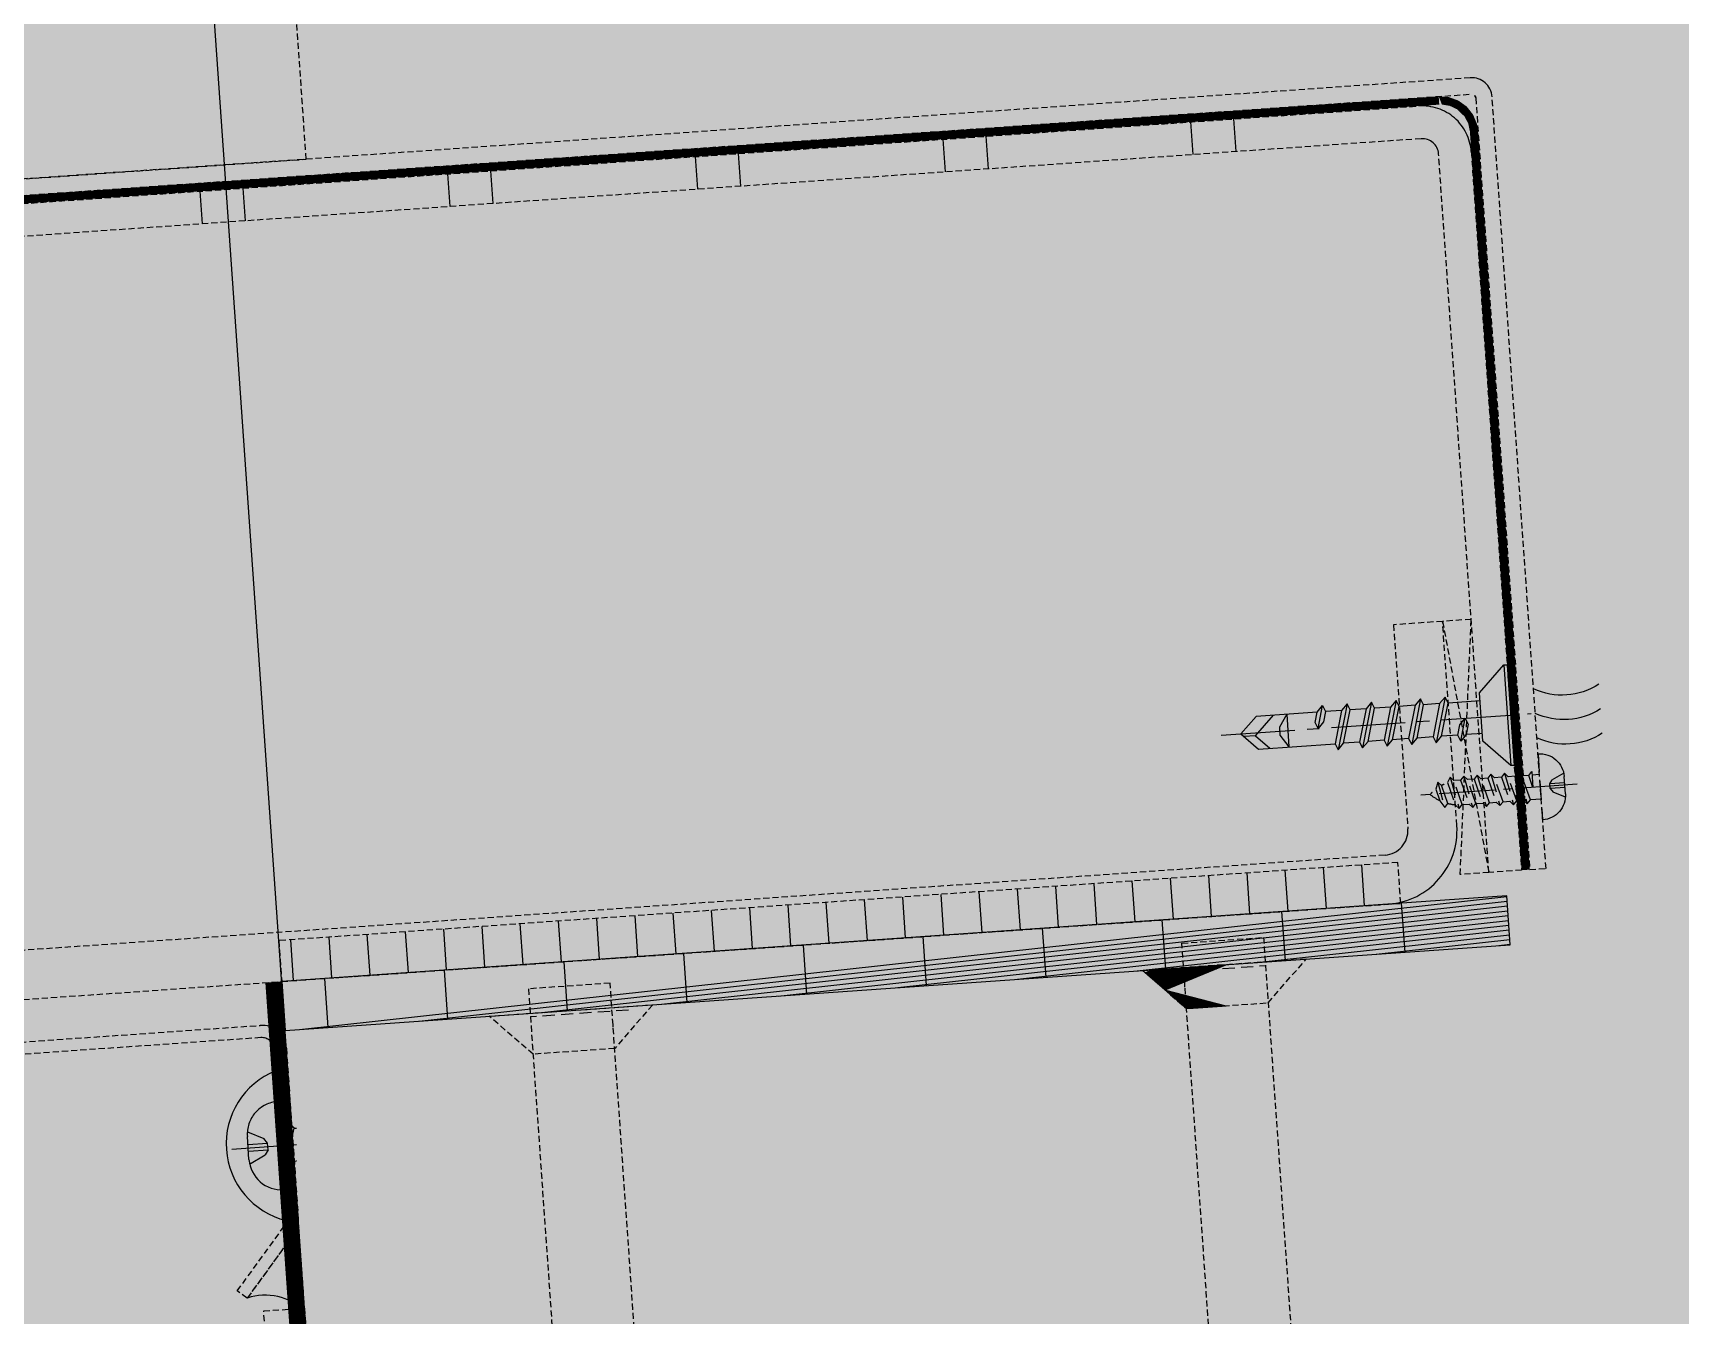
# Model space of a CAD drawing. Header units: millimetres. Extents: x 306 to 836129804, y -168137 to 818603917.
# Drawn here: x 834507962.8 to 834508163.9, y 817984226.5 to 817984383.1 of the extents above; entities that cross this region are included whole.
import ezdxf
from ezdxf.xclip import XClip

# ---------------------------------------------------------------- set-up
doc = ezdxf.new("R2010")
doc.units = ezdxf.units.MM
doc.header["$LTSCALE"] = 3
doc.header["$XCLIPFRAME"] = 0
for name, pattern in [('ACAD_ISO03W100', [30, 12, -18]), ('CENTER2', [1.125, 0.75, -0.125, 0.125, -0.125]), ('DASHED', [0.75, 0.5, -0.25]), ('HIDDEN', [0.375, 0.25, -0.125]), ('HIDDEN2', [4.762499999999999, 3.175, -1.5875])]:
    doc.linetypes.add(name, pattern=pattern)
for name, color, linetype in [('_LTC', 251, 'Continuous'), ('FASTENER', 251, 'Continuous'), ('INSUL', 8, 'HIDDEN'), ('STEEL', 251, 'Continuous'), ('STEEL-V', 251, 'Continuous')]:
    doc.layers.add(name, color=color, linetype=linetype)
doc.layers.add('Eva-New', color=1, linetype='ACAD_ISO03W100', lineweight=18)
doc.layers.add('Hatch (LTC&CB)', color=252, linetype='Continuous', lineweight=35)
pattern_1 = [(134.9999999999999, (-12847.56279321876, 658.7580795530703), (-0.3682847818679936, -0.3682847818679933), [])]
pattern_2 = [(45.00000000000007, (12847.56279321876, 658.7580795530703), (0.3682847818679936, -0.3682847818679933), [])]

# ---------------------------------------------------------------- blocks, each defined once
blk = doc.blocks.new('A$C68B33BB8')
at = {"layer": 'FASTENER', "linetype": 'HIDDEN'}
h = blk.add_hatch(dxfattribs=at)
h.set_pattern_fill('ANSI31', color=256, scale=0.1666666666666667, angle=360, style=0)
h.set_pattern_definition([(134.9999999999999, (-12847.56279321879, 733.2580795530557), (-0.3682847818679936, -0.3682847818679933), [])])
edge = h.paths.add_edge_path()
edge.add_line((-50, 80.50000011920929), (-30, 80.50000011920929))
edge.add_line((-30, 80.50000011920929), (-35, 85.50000011920929))
edge.add_line((-35.00000011920929, 85.50000011920929), (-45.00000011920929, 85.50000011920929))
edge.add_line((-45, 85.5), (-50, 80.5))
h = blk.add_hatch(dxfattribs=at)
h.set_pattern_fill('ANSI31', color=256, scale=0.1666666666666667, angle=360, style=0)
h.set_pattern_definition([(45.00000000000007, (12847.56279321879, 733.2580795530557), (0.3682847818679936, -0.3682847818679933), [])])
edge = h.paths.add_edge_path()
edge.add_line((50, 80.50000011920929), (30, 80.50000011920929))
edge.add_line((30, 80.5), (35, 85.5))
edge.add_line((35, 85.50000011920929), (45, 85.50000011920929))
edge.add_line((45.00000011920929, 85.50000011920929), (50.00000011920929, 80.50000011920929))
h = blk.add_hatch(dxfattribs=at)
h.set_pattern_fill('ANSI31', color=256, scale=0.1666666666666667, angle=360, style=0)
h.set_pattern_definition([(225, (-12847.56279321879, -578.258079553194), (-0.3682847818679936, 0.3682847818679933), [])])
edge = h.paths.add_edge_path()
edge.add_line((-50, 74.50000011920929), (-30, 74.50000011920929))
edge.add_line((-30, 74.50000011920929), (-35, 69.5000001192093))
edge.add_line((-35, 69.5), (-45, 69.5))
edge.add_line((-45.00000011920929, 69.50000011920929), (-50.00000011920929, 74.50000011920928))
h = blk.add_hatch(dxfattribs=at)
h.set_pattern_fill('ANSI31', color=256, scale=0.1666666666666667, angle=360, style=0)
h.set_pattern_definition([(315.0000000000001, (12847.56279321879, -578.258079553194), (0.3682847818679936, 0.3682847818679933), [])])
edge = h.paths.add_edge_path()
edge.add_line((50, 74.5), (30, 74.5))
edge.add_line((30, 74.50000011920929), (35, 69.5000001192093))
edge.add_line((35, 69.50000011920929), (45, 69.50000011920929))
edge.add_line((45, 69.50000011920929), (50, 74.50000011920928))
h = blk.add_hatch(dxfattribs=at)
h.set_pattern_fill('ANSI31', color=256, scale=0.1666666666666667, angle=360, style=0)
h.set_pattern_definition(pattern_1)
edge = h.paths.add_edge_path()
edge.add_line((-50, 6.00000011920929), (-30.00000000000001, 6.00000011920929))
edge.add_line((-30, 6.00000011920929), (-35, 11.00000011920929))
edge.add_line((-35, 11.00000011920929), (-44.99999999999999, 11.00000011920929))
edge.add_line((-45, 11), (-50, 6))
h = blk.add_hatch(dxfattribs=at)
h.set_pattern_fill('ANSI31', color=256, scale=0.1666666666666667, angle=360, style=0)
h.set_pattern_definition(pattern_1)
edge = h.paths.add_edge_path()
edge.add_line((-50, 6.00000011920929), (-30.00000000000001, 6.00000011920929))
edge.add_line((-30, 6.00000011920929), (-35, 11.00000011920929))
edge.add_line((-35, 11.00000011920929), (-44.99999999999999, 11.00000011920929))
edge.add_line((-45, 11), (-50, 6))
h = blk.add_hatch(dxfattribs=at)
h.set_pattern_fill('ANSI31', color=256, scale=0.1666666666666667, angle=360, style=0)
h.set_pattern_definition(pattern_1)
edge = h.paths.add_edge_path()
edge.add_line((-50, 6.00000011920929), (-30.00000000000001, 6.00000011920929))
edge.add_line((-30, 6.00000011920929), (-35, 11.00000011920929))
edge.add_line((-35, 11.00000011920929), (-44.99999999999999, 11.00000011920929))
edge.add_line((-45, 11), (-50, 6))
h = blk.add_hatch(dxfattribs=at)
h.set_pattern_fill('ANSI31', color=256, scale=0.1666666666666667, angle=360, style=0)
h.set_pattern_definition(pattern_1)
edge = h.paths.add_edge_path()
edge.add_line((-50, 6.00000011920929), (-30.00000000000001, 6.00000011920929))
edge.add_line((-30, 6.00000011920929), (-35, 11.00000011920929))
edge.add_line((-35, 11.00000011920929), (-44.99999999999999, 11.00000011920929))
edge.add_line((-45, 11), (-50, 6))
h = blk.add_hatch(dxfattribs=at)
h.set_pattern_fill('ANSI31', color=256, scale=0.1666666666666667, angle=360, style=0)
h.set_pattern_definition(pattern_2)
edge = h.paths.add_edge_path()
edge.add_line((50, 6), (30.00000000000001, 6))
edge.add_line((29.99999988079071, 6), (34.99999988079071, 11))
edge.add_line((34.99999988079071, 11.00000011920929), (44.9999998807907, 11.00000011920929))
edge.add_line((45.00000011920929, 11), (50.00000011920929, 6))
h = blk.add_hatch(dxfattribs=at)
h.set_pattern_fill('ANSI31', color=256, scale=0.1666666666666667, angle=360, style=0)
h.set_pattern_definition(pattern_2)
edge = h.paths.add_edge_path()
edge.add_line((50, 6), (30.00000000000001, 6))
edge.add_line((29.99999988079071, 6), (34.99999988079071, 11))
edge.add_line((34.99999988079071, 11.00000011920929), (44.9999998807907, 11.00000011920929))
edge.add_line((45.00000011920929, 11), (50.00000011920929, 6))
h = blk.add_hatch(dxfattribs=at)
h.set_pattern_fill('ANSI31', color=256, scale=0.1666666666666667, angle=360, style=0)
h.set_pattern_definition(pattern_2)
edge = h.paths.add_edge_path()
edge.add_line((50, 6), (30.00000000000001, 6))
edge.add_line((29.99999988079071, 6), (34.99999988079071, 11))
edge.add_line((34.99999988079071, 11.00000011920929), (44.9999998807907, 11.00000011920929))
edge.add_line((45.00000011920929, 11), (50.00000011920929, 6))
h = blk.add_hatch(dxfattribs=at)
h.set_pattern_fill('ANSI31', color=256, scale=0.1666666666666667, angle=360, style=0)
h.set_pattern_definition(pattern_2)
edge = h.paths.add_edge_path()
edge.add_line((50, 6), (30.00000000000001, 6))
edge.add_line((29.99999988079071, 6), (34.99999988079071, 11))
edge.add_line((34.99999988079071, 11.00000011920929), (44.9999998807907, 11.00000011920929))
edge.add_line((45.00000011920929, 11), (50.00000011920929, 6))
at = {"layer": 'STEEL-V'}
h = blk.add_hatch(dxfattribs=at)
h.set_pattern_fill('STEEL', color=256, scale=100, angle=180, style=0)
h.set_pattern_definition([(225, (-2500.515993843798, 73253.76158441306), (8.838834764831839, -8.838834764831846), []), (225, (-2500.515993843798, 73247.51158441306), (8.838834764831839, -8.838834764831846), [])])
edge = h.paths.add_edge_path()
edge.add_line((-75, 6), (75, 6))
edge.add_line((75, 6), (75, -1.091482459969484e-11))
edge.add_line((75, 1.192092895507812e-07), (-75, 1.192202034872025e-07))
edge.add_line((-75, 1.192092895507812e-07), (-75, 6.00000011920929))
at = {"linetype": 'DASHED'}
for p, q in [((-34.99999988079071, 8.385792255401611), (-35, 8.099999904632568)), ((-34.99999988079071, 8.385792255401611), (-35, 8.099999904632568)), ((35, 8.385792255401611), (35, 8.099999904632568)), ((35, 8.385792255401611), (35, 8.099999904632568)), ((-33, 6.437231183052063), (-45, 6.437231302261353)), ((32.99999988079071, 6.437231183052063), (44.99999988079071, 6.437231183052063))]:
    blk.add_line(p, q, dxfattribs=at)
at = {"layer": 'FASTENER', "linetype": 'HIDDEN'}
for points in [[(-45, 80.50000011920929), (-45, 93), (-35.00000011920929, 93), (-34.99999988079071, 80.5)], [(45, 80.50000011920929), (45, 93.00000011920929), (35, 93.00000011920929), (35, 80.5)]]:
    blk.add_lwpolyline(points, dxfattribs=at)
for points in [[(-50, 80.50000011920929), (-30, 80.50000011920929), (-35.00000011920929, 85.50000011920929), (-45, 85.5)], [(50, 80.50000011920929), (30, 80.5), (35, 85.50000011920929), (45.00000011920929, 85.50000011920929)], [(-19.16666674613953, 80.5), (-19.16666674613953, 74.5), (-60.83333325386047, 74.5), (-60.83333337306976, 80.5)], [(19.16666674613953, 80.50000011920929), (19.16666662693024, 74.50000011920929), (60.83333337306976, 74.50000011920929), (60.83333337306976, 80.50000011920929)], [(-50, 74.50000011920929), (-30, 74.50000011920929), (-35, 69.5), (-45.00000011920929, 69.50000011920929)], [(-45, 74.5), (-35, 74.5), (-35, 3.00000011920929), (-45, 3.00000011920929)], [(50, 74.5), (30, 74.50000011920929), (35, 69.50000011920929), (45, 69.50000011920929)], [(45.00000011920929, 74.50000011920929), (34.99999988079071, 74.50000011920929), (35, 3), (45, 3.00000011920929)], [(-50, 6.00000011920929), (-30, 6.00000011920929), (-35, 11.00000011920929), (-45, 11)], [(-50, 6.00000011920929), (-30, 6.00000011920929), (-35, 11.00000011920929), (-45, 11)], [(-50, 6.00000011920929), (-30, 6.00000011920929), (-35, 11.00000011920929), (-45, 11)], [(-50, 6.00000011920929), (-30, 6.00000011920929), (-35, 11.00000011920929), (-45, 11)], [(50, 6), (29.99999988079071, 6), (34.99999988079071, 11.00000011920929), (45.00000011920929, 11)], [(50, 6), (29.99999988079071, 6), (34.99999988079071, 11.00000011920929), (45.00000011920929, 11)], [(50, 6), (29.99999988079071, 6), (34.99999988079071, 11.00000011920929), (45.00000011920929, 11)], [(50, 6), (29.99999988079071, 6), (34.99999988079071, 11.00000011920929), (45.00000011920929, 11)]]:
    blk.add_lwpolyline(points, close=True, dxfattribs=at)
at = {"layer": 'STEEL'}
blk.add_lwpolyline([(-75, 1.192092895507812e-07), (75, 1.192092895507812e-07), (75, 6), (-75, 6)], close=True, dxfattribs=at)
blk = doc.blocks.new('SCREW11')
at = {"linetype": 'CENTER2'}
blk.add_line((7.389644451905042e-12, -8.85833333333494), (7.275957614183426e-12, 0.625), dxfattribs=at)
at = {"linetype": 'ByBlock'}
for p, q in [((-0.4999999999853344, -0.9000000000060027), (-0.4999999999853344, -1.880741475800733)), ((0.5000000000146656, -0.9000000000078217), (0.5000000000131877, -1.398690668234394)), ((1.466560206608847e-11, -1.394125594570141), (0.1875000000146656, -1.314956545601035)), ((0.1875000000219416, -1.573775590709829), (1.466560206608847e-11, -1.394125594570141)), ((0.6875000000146656, -1.578340664367261), (1.682565198279917e-11, -1.394125594571506)), ((0.1875000000146656, -1.314956545601035), (0.5000000000189857, -1.398690668236213)), ((0.5000000000189857, -1.398690668236213), (0.6875000000146656, -1.578340664367261)), ((-0.4999999999868123, -1.880741475797095), (-0.6874999999868123, -1.959910524772567)), ((-0.6874999999868123, -1.959910524772567), (-0.4999999999874944, -2.139560520905889)), ((-0.6874999999868123, -1.959910524772567), (0.6875000000131877, -2.328340664368625)), ((0.5000000000161435, -2.148690668237123), (-0.4999999999868123, -1.880741475797095)), ((0.5000000000204636, -1.657509713344098), (0.1875000000219416, -1.573775590709829)), ((0.6875000000146656, -1.578340664367261), (0.5000000000204636, -1.657509713344098)), ((0.5000000000146656, -1.657509713342279), (0.5000000000146656, -2.148690668234394)), ((-0.4999999999874944, -2.139560520905889), (0.5000000000176215, -2.40750971333955)), ((-0.4999999999874944, -2.139560520905889), (-0.4999999999896545, -2.630741475799823)), ((0.6875000000131877, -2.328340664368625), (0.5000000000161435, -2.148690668237123)), ((0.5000000000176215, -2.40750971333955), (0.6875000000131877, -2.328340664368625)), ((0.5000000000125056, -2.40750971333955), (0.5000000000131877, -2.898690668232121)), ((-0.4999999999926104, -2.630741475798914), (-0.6874999999874944, -2.709910524772567)), ((-0.6874999999874944, -2.709910524772567), (-0.4999999999904503, -2.889560520903615)), ((-0.6874999999874944, -2.709910524772567), (0.6875000000117097, -3.07834066436817)), ((0.5000000000146656, -2.898690668238032), (-0.4999999999926104, -2.630741475798914)), ((-0.4999999999904503, -2.889560520903615), (0.5000000000161435, -3.157509713335912)), ((-0.4999999999904503, -2.889560520903615), (-0.4999999999919282, -3.380741475799823)), ((0.6875000000117097, -3.07834066436817), (0.5000000000146656, -2.898690668238032)), ((-0.4999999999919282, -3.380741475799823), (-0.6874999999904503, -3.459910524773477)), ((-0.6874999999904503, -3.459910524773477), (-0.4999999999911324, -3.639560520903615)), ((-0.6874999999904503, -3.459910524773477), (0.6875000000095497, -3.82834066436817)), ((0.5000000000153477, -3.648690668234394), (-0.4999999999919282, -3.380741475799823)), ((0.5000000000161435, -3.157509713335912), (0.6875000000117097, -3.07834066436817)), ((0.5000000000103455, -3.157509713339095), (0.5000000000095497, -3.648690668231666)), ((-0.4999999999911324, -3.639560520903615), (0.5000000000153477, -3.907509713338641)), ((-0.4999999999911324, -3.639560520903615), (-0.4999999999926104, -4.130741475796185)), ((0.6875000000095497, -3.82834066436817), (0.5000000000153477, -3.648690668234394)), ((0.5000000000153477, -3.907509713338641), (0.6875000000095497, -3.82834066436817)), ((0.5000000000088676, -3.907509713340005), (0.5000000000088676, -4.398690668232575)), ((-0.4999999999926104, -4.130741475797549), (-0.6874999999919282, -4.209910524771658)), ((-0.6874999999919282, -4.209910524771658), (-0.4999999999926104, -4.389560520902251)), ((-0.6874999999919282, -4.209910524771658), (0.6875000000088676, -4.578340664366351)), ((0.5000000000146656, -4.398690668232575), (-0.4999999999926104, -4.130741475797549)), ((-0.4999999999926104, -4.389560520902251), (0.5000000000131877, -4.657509713336822)), ((-0.4999999999926104, -4.389560520902251), (-0.4999999999940883, -4.880741475794366)), ((0.6875000000088676, -4.578340664366351), (0.5000000000146656, -4.398690668232575)), ((-0.4999999999940883, -4.880741475794366), (-0.6874999999911324, -4.95991052476802)), ((-0.6874999999911324, -4.95991052476802), (-0.4999999999911324, -5.139560520899977)), ((-0.6874999999911324, -4.95991052476802), (0.6875000000088676, -5.328340664362713)), ((0.5000000000125056, -5.14869066823394), (-0.4999999999940883, -4.880741475794366)), ((0.5000000000131877, -4.657509713336822), (0.6875000000088676, -4.578340664366351)), ((0.5000000000073896, -4.657509713338641), (0.5000000000080718, -5.148690668230756)), ((-0.4999999999911324, -5.139560520899977), (0.5000000000131877, -5.407509713335003)), ((-0.4999999999911324, -5.139560520899977), (-0.4999999999919282, -5.630741475797095)), ((0.6875000000088676, -5.328340664362713), (0.5000000000125056, -5.14869066823394)), ((0.5000000000131877, -5.407509713335003), (0.6875000000088676, -5.328340664362713)), ((-0.6874999999919282, -5.709910524769384), (-0.4999999999919282, -5.630741475797095)), ((-0.4999999999868123, -5.88956052090407), (-0.6874999999919282, -5.709910524769384)), ((7.389644451905042e-12, -5.894125594566503), (-0.6874999999904503, -5.709910524770748)), ((-0.4999999999919282, -5.630741475797095), (-0.1874999999896545, -5.714475598435001)), ((-0.1874999999868123, -5.973294643534246), (-0.4999999999868123, -5.88956052090407)), ((-0.1874999999896545, -5.714475598435001), (7.389644451905042e-12, -5.894125594566503)), ((7.389644451905042e-12, -5.894125594566503), (-0.1874999999868123, -5.973294643534246)), ((-0.4999999999992042, -6.82083333333685), (-0.1249999999984084, -7.070833333340033)), ((-0.4999999999992042, -6.82083333333685), (0.5000000000022737, -6.820833333340033)), ((0.1250000000030695, -7.070833333340943), (0.5000000000022737, -6.820833333340033)), ((0.08838834764617332, -7.816391595093592), (-0.4999999999984084, -7.228003247447759)), ((-0.1249999999984084, -7.070833333340033), (0.1250000000030695, -7.070833333340943)), ((0.08838834764617332, -7.816391595093592), (0.5000000000007958, -7.404779942743971)), ((0.08838834764617332, -7.816391595098594), (0.08838834764696912, -8.16994498568829))]:
    blk.add_line(p, q, dxfattribs=at)
for points in [[(-1.54166666665617, -0.09999999999126885), (-1.541666666656283, 4.547473508864641e-12), (1.541666666668561, -4.547473508864641e-12), (1.541666666669471, -0.1000000000044565)], [(-0.4999999999940883, -5.889560520905434), (-0.5000000000013642, -7.75833333333685), (-2.046363078989089e-12, -8.258333333338669), (0.5000000000007958, -7.758333333338669), (0.5000000000088676, -5.40750971333182)]]:
    blk.add_lwpolyline(points, dxfattribs=at)
blk.add_lwpolyline([(-1.54166666665617, -0.09999999999126885), (1.541666666669471, -0.1000000000044565), (0.741666666670767, -0.9000000000060027), (-0.7416666666568972, -0.9000000000060027)], close=True, dxfattribs=at)
blk = doc.blocks.new('screw03')
at = {"linetype": 'CENTER2'}
blk.add_line((0, 1.499999999999999), (0, -4.999999999999999), dxfattribs=at)
at = {"linetype": 'ByBlock'}
for p, q in [((-0.4947352116318982, 0.9894704232638122), (-0.25, 0.4999999999999999)), ((-0.0999999999999979, 0.9999999999999996), (-0.0999999999999979, 0.3999999999999995)), ((0.1000000000000085, 0.9999999999999996), (0.1000000000000085, 0.3999999999999997)), ((0.4947352116319053, 0.9894704232638114), (0.2500000000000071, 0.4999999999999999)), ((-0.1000000000000014, 0.3999999999999997), (-0.25, 0.4999999999999999)), ((-0.0999999999999979, 0.3999999999999995), (0.1000000000000085, 0.3999999999999997)), ((0.1000000000000085, 0.3999999999999997), (0.2500000000000071, 0.4999999999999999)), ((-0.5, -2e-16), (-0.5, -0.4390775208307397)), ((0.4999999995919425, -2e-16), (0.4999999995919425, -0.2999446808685481)), ((0.4999999995919425, -0.4390775208307988), (0.4999999995919425, -0.7151599297903417)), ((0.6499999995918926, -0.8564760407174967), (-0.6500000000000496, -0.5782103607930225)), ((-0.5000000000000498, -0.9956088806797342), (-0.5000000000000498, -0.7173432007552591)), ((0.4999999995918927, -0.9956088806797334), (0.4999999995918927, -1.273874560604208)), ((0.6499999995918926, -1.413007400566445), (-0.6500000000000496, -1.13474172064197)), ((-0.5000000000000498, -1.552140240528682), (-0.5000000000000498, -1.273874560604207)), ((0.6499999995918926, -1.969538760415393), (-0.6500000000000496, -1.691273080490919)), ((-0.5000000000000498, -2.108671600377631), (-0.5000000000000498, -1.830405920453156)), ((0.4999999995918927, -1.552140240528681), (0.4999999995918927, -1.830405920453157)), ((0.6499999995918926, -2.526070120264342), (-0.6500000000000496, -2.247804440339868)), ((-0.5000000000000498, -2.665202960226579), (-0.5000000000000498, -2.386937280302104)), ((0.4999999995918927, -2.10867160037763), (0.4999999995918927, -2.386937280302105)), ((0.6499999995918926, -3.08260148011329), (-0.6500000000000496, -2.804335800188816)), ((-0.5000000000000498, -3.221734320075528), (-0.5000000000000498, -2.943468640151053)), ((0.4999999995918927, -2.665202960226578), (0.4999999995918927, -2.943468640151054)), ((0.6499999995918926, -3.639132839962238), (-0.6500000000000496, -3.360867160037765)), ((0.4999999995918927, -3.221734320075527), (0.4999999995918927, -3.500000000000002)), ((0.4837624808859618, -4.14940600362065), (-0.5707179780344405, -3.939459985643766))]:
    blk.add_line(p, q, dxfattribs=at)
blk.add_lwpolyline([(-1.350000000000001, 0, -0.4142135623730951), (-0.3500000000000014, 0.9999999999999992), (0.3500000000000014, 0.9999999999999998, -0.4142135623730951), (1.350000000000001, 0)], format="xyb", close=True, dxfattribs=at)
for points in [[(-0.5000000000000498, -0.7173432007552591), (-0.6500000000000496, -0.5782103607930225), (-0.5000000000000498, -0.4390775208307858), (0.4999999995918928, -0.7173432007552601), (0.6499999995918926, -0.8564760407174967), (0.4999999995918928, -0.9956088806797334)], [(-2.040767e-10, -0.2999446808685482), (0.4999999995918928, -0.4390775208307849), (0.6499999995918926, -0.2999446808685482)], [(-0.5000000000000498, -1.273874560604207), (-0.6500000000000496, -1.13474172064197), (-0.5000000000000498, -0.9956088806797342), (0.4999999995918928, -1.273874560604208), (0.6499999995918926, -1.413007400566445), (0.4999999995918928, -1.552140240528681)], [(-0.5000000000000498, -1.830405920453156), (-0.6500000000000496, -1.691273080490919), (-0.5000000000000498, -1.552140240528682), (0.4999999995918928, -1.830405920453157), (0.6499999995918926, -1.969538760415393), (0.4999999995918928, -2.10867160037763)], [(-0.5000000000000498, -2.386937280302104), (-0.6500000000000496, -2.247804440339868), (-0.5000000000000498, -2.108671600377631), (0.4999999995918928, -2.386937280302105), (0.6499999995918926, -2.526070120264342), (0.4999999995918928, -2.665202960226578)], [(-0.5000000000000498, -2.943468640151053), (-0.6500000000000496, -2.804335800188816), (-0.5000000000000498, -2.665202960226579), (0.4999999995918928, -2.943468640151054), (0.6499999995918926, -3.08260148011329), (0.4999999995918928, -3.221734320075527)], [(-0.5000000000000498, -3.500000000000001), (-0.6500000000000496, -3.360867160037765), (-0.5000000000000498, -3.221734320075528), (0.4999999995918928, -3.500000000000002), (0.6499999995918926, -3.639132839962238), (0.4343183268247861, -3.759988724585902)], [(-0.2774362008874089, -4.118463226760876), (-0.5707179780344405, -3.939459985643766), (-0.4207179780344406, -3.800327145681528), (0.3337624808859618, -4.010273163658414), (0.4837624808859617, -4.14940600362065), (0.1966940256257654, -4.250397396668146)]]:
    blk.add_lwpolyline(points, close=True, dxfattribs=at)
for centre, start, end in [((1.467556403731704, -3.141221798134048), 190.3341786934588, 199.2416268676345), ((-1.467556403731705, -3.141221798134048), 334.2448838216755, 341.9779209403062), ((1.467556403731704, -3.141221798134048), 209.249965380487, 222.7959236607018), ((-1.467556403731705, -3.141221798134048), 317.2040763392983, 326.3176718876688)]:
    blk.add_arc(centre, 2, start, end, dxfattribs=at)
blk = doc.blocks.new('WELD')
blk.add_solid([(0, 1), (0, 0), (1, 0)])
blk = doc.blocks.new('sealant7')
at = {"linetype": 'ByBlock'}
for centre in [(4.000000000003636, 7.242168429254434), (4.000000000003636, 4.242168429254433), (4.000000000003636, 1.242168429254434)]:
    blk.add_arc(centre, 8.273391297268766, 241.0872180318345, 298.9127819681655, dxfattribs=at)
blk = doc.blocks.new('Weather screen-01')
blk.add_lwpolyline([(-120, -5.00000011920929), (-39.99999988079071, -5.00000011920929), (-40, -1.192092895507812e-07), (-119.9999998807907, -1.192092895507812e-07)], close=True)
blk = doc.blocks.new('Double Door EWS4.1 - Type 1')
at = {"layer": 'INSUL'}
h = blk.add_hatch(dxfattribs=at)
h.set_pattern_fill('STEEL', color=256, scale=149.9999999999999, angle=89.99999999999997, style=0)
h.set_pattern_definition([(44.99999999999995, (-63822.15878403187, 20185.13444840908), (13.25825214724776, -13.25825214724775), []), (44.99999999999995, (-63812.78378343582, 20185.13444805145), (13.25825214724776, -13.25825214724775), [])])
edge = h.paths.add_edge_path()
edge.add_line((-65092.05994856358, 14984.35489308834), (-65130.05994784832, 14984.35489320755))
edge.add_arc((-65130.05994814634, 14990.35489350557), 6.000000298023231, 180.000002845912, 270.000002845912, ccw=False)
edge.add_line((-65136.05994844437, 14990.35489320755), (-65136.05994796753, 15070.35489332676))
edge.add_arc((-65138.05994790792, 15070.35489302874), 1.999999940395377, 8.537736716960257e-06, 90.00000853773672)
edge.add_line((-65138.05994820595, 15072.35489296913), (-65180.05994820595, 15072.35489368439))
edge.add_arc((-65180.05994820595, 15078.35489344597), 5.999999761581421, 180, 270, ccw=False)
edge.add_line((-65186.05994796753, 15078.35489344597), (-65186.05994832516, 15285.35489332676))
edge.add_arc((-65180.05994772911, 15285.35489344597), 6.000000596046449, 90.00000113836478, 180.0000011383648, ccw=False)
edge.add_line((-65180.05994784832, 15291.35489404202), (-65092.05994808674, 15291.35489320755))
edge.add_line((-65092.05994808674, 15291.35489320755), (-65092.05994808674, 15287.35489332676))
edge.add_line((-65092.05994808674, 15287.35489332676), (-65180.05994796753, 15287.35489320755))
edge.add_arc((-65180.05994796753, 15285.35489320755), 2, 90, 180)
edge.add_line((-65182.05994796753, 15285.35489320755), (-65182.05994796753, 15078.35489320755))
edge.add_arc((-65180.05994814634, 15078.35489338636), 1.999999821186074, 180.0000051226424, 270.0000051226423)
edge.add_line((-65180.05994796753, 15076.35489356518), (-65138.05994832516, 15076.35489332676))
edge.add_arc((-65138.05994826555, 15070.35489326715), 6.000000059604645, 5.69182418530545e-07, 90.00000056918242, ccw=False)
edge.add_line((-65132.05994820595, 15070.35489332676), (-65132.05994808674, 14990.35489320755))
edge.add_arc((-65130.05994826555, 14990.35489350557), 1.999999821186088, 180.0000085377372, 270.0000085377372)
edge.add_line((-65130.05994796753, 14988.35489368439), (-65092.05994832516, 14988.35489356518))
edge.add_line((-65092.05994832516, 14988.35489356518), (-65092.05994856358, 14984.35489308834))
h = blk.add_hatch(dxfattribs=at)
h.set_pattern_fill('ANSI31', color=256, scale=34.99999999999998, angle=180, style=0)
h.set_pattern_definition([(224.9999999999999, (-70442.75834786892, 3695.043584823608), (3.093592167691146, -3.093592167691145), [])])
h.paths.add_polyline_path([(-65089.05994820595, 15276.35489332676), (-65094.05994844437, 15276.35489356518), (-65094.05994820595, 15139.35489320755), (-65089.05994832516, 15139.35489332676)])
h = blk.add_hatch(dxfattribs=at)
h.set_pattern_fill('AR-SAND', color=256, scale=0.9999999999999993, angle=180, style=0)
h.set_pattern_definition([(217.4999999999999, (-66824.13524198532, 15139.85489320755), (0.06299335810960793, -1.92682376901316), [0, -1.519999999999998, 0, -1.699999999999998, 0, -1.624999999999998]), (187.4999999999998, (-66824.13524198532, 15139.85489320755), (-1.769776705267727, -2.822146065229739), [0, -0.8199999999999991, 0, -1.369999999999999, 0, -0.5249999999999995]), (147.5, (-66822.90524184704, 15139.85489332676), (-3.114141861751496, -0.005659053536964026), [0, -0.4999999999999984, 0, -1.799999999999994, 0, -2.349999999999989]), (137.5, (-66822.90524184704, 15139.85489332676), (-3.006126604572292, -0.8776755649342489), [0, -0.2499999999999998, 0, -1.179999999999999, 0, -1.349999999999999])])
edge = h.paths.add_edge_path()
edge.add_arc((-65069.05994809012, 15140.82364363239), 9.635416499429972, 197.9452509915156, 342.05474453780295, ccw=False)
edge.add_line((-65078.22661471367, 15137.85489404202), (-65059.89328169823, 15137.85489332676))
for points in [[(-65092.05994808674, 15294.35489320755), (-65186.55994820595, 15294.35489356518, 0.414213562373095), (-65189.05994844437, 15291.85489344597), (-65189.05994832516, 15056.85489344597, 0.414213562373095), (-65186.55994808674, 15054.35489320755), (-65186.55994808674, 15054.35489320755, 0.414213562373095), (-65184.05994796753, 15056.85489320755), (-65184.05994784832, 15068.85489320755, -0.414213562373095), (-65183.55994808674, 15069.35489368439), (-65172.05994796753, 15069.35489320755), (-65172.05994808674, 15071.35489368439), (-65183.5599476099, 15071.35489296913, 0.4142135623730951), (-65186.05994796753, 15068.85489320755), (-65186.05994820595, 15056.85489368439, -0.4142135623730951), (-65186.55994832516, 15056.35489368439, -0.4142135623730951), (-65187.05994796753, 15056.85489332676), (-65187.05994832516, 15291.85489368439, -0.4142135623730951), (-65186.55994784832, 15292.35489356518), (-65092.05994784832, 15292.35489320755)], [(-65092.05994856358, 14984.35489308834), (-65130.05994784832, 14984.35489320755, -0.414213562373095), (-65136.05994844437, 14990.35489320755), (-65136.05994796753, 15070.35489332676, 0.4142135623730867), (-65138.05994820595, 15072.35489296913), (-65180.05994820595, 15072.35489368439, -0.414213562373095), (-65186.05994796753, 15078.35489344597), (-65186.05994832516, 15285.35489332676, -0.4142135623730966), (-65180.05994784832, 15291.35489404202), (-65092.05994808674, 15291.35489320755), (-65092.05994808674, 15287.35489332676), (-65180.05994796753, 15287.35489320755, 0.4142135623730951), (-65182.05994796753, 15285.35489320755), (-65182.05994796753, 15078.35489320755, 0.4142135623730951), (-65180.05994796753, 15076.35489356518), (-65138.05994832516, 15076.35489332676, -0.4142135623730951), (-65132.05994820595, 15070.35489332676), (-65132.05994808674, 14990.35489320755, 0.4142135623730951), (-65130.05994796753, 14988.35489368439), (-65092.05994832516, 14988.35489356518)], [(-65123.05994796753, 15277.85489404202), (-65098.05994796753, 15277.85489320755, -0.4142135623730802), (-65095.05994796753, 15274.85489368439), (-65095.05994784832, 15000.85489368439, -0.4142135623731089), (-65098.05994796753, 14997.85489368439), (-65123.05994796753, 14997.85489332676), (-65123.05994844437, 14991.85489404202), (-65098.05994844437, 14991.85489404202, 0.4142135623731), (-65089.05994820595, 15000.85489320755), (-65089.05994796753, 15274.85489404202, 0.4142135623730901), (-65098.05994832516, 15283.85489332676), (-65123.05994820595, 15283.85489332676)], [(-65093.26862740517, 14981.85489368439), (-65128.05994832516, 14981.85489332676), (-65128.05994796753, 14983.35489404202), (-65093.88994812965, 14983.35489332676), (-65083.88994860649, 14993.35489332676), (-65083.88994848728, 15136.35489404202, -0.414213562373095), (-65080.88994848728, 15139.35489332676), (-65059.89328145981, 15139.35489332676, -0.1763269807085449), (-65058.28631281853, 15138.77000510693), (-65050.76527667046, 15132.45910608768), (-65051.72945809364, 15131.31003975868), (-65059.25049388409, 15137.62093770504, 0.1763269807256357), (-65059.89328169823, 15137.85489332676), (-65080.88994812965, 15137.85489332676, 0.414213562373095), (-65082.38994801044, 15136.35489332676), (-65082.38994860649, 14992.73357307911), (-65093.26862740517, 14981.85489368439)], [(-65050.76527667046, 15132.45910608768, -0.2786450856233658), (-65048.7046391964, 15139.35489332676), (-65058.98335587978, 15139.35489332676)], [(-65059.89328169823, 15137.85489332676, -0.7272727273119188), (-65078.22661471367, 15137.85489404202)]]:
    blk.add_lwpolyline(points, format="xyb", close=True, dxfattribs=at)
at = {"layer": 'INSUL', "linetype": 'HIDDEN2', "const_width": 0.9999999999999993, "flags": 128}
blk.add_lwpolyline([(-65092.05994844437, 14983.85489332676), (-65132.55994844437, 14983.85489332676, -0.4142135623731075), (-65136.55994808674, 14987.85489332676), (-65136.5599476099, 15066.85489404202, 0.3659378865100876), (-65140.55994796753, 15071.85489332676), (-65182.55994796753, 15071.85489356518, -0.4142135623730966), (-65186.55994796753, 15075.85489356518), (-65186.55994784832, 15287.85489368439, -0.4142135623730951), (-65182.55994856358, 15291.85489356518), (-65092.0599476099, 15291.8548938036)], format="xyb", dxfattribs=at)
at = {"layer": 'INSUL'}
for points in [[(-65092.05994808674, 15287.35489332676), (-65092.05994808674, 15283.8548938036), (-65123.05994856358, 15287.35489344597), (-65123.05994820595, 15283.85489332676)], [(-65089.05994820595, 15276.35489332676), (-65094.05994844437, 15276.35489356518), (-65094.05994820595, 15139.35489320755), (-65089.05994832516, 15139.35489332676)]]:
    blk.add_lwpolyline(points, close=True, dxfattribs=at)
blk.add_lwpolyline([(-65986.55994808674, 15054.35489320755), (-65189.05994796753, 15054.35489368439), (-65189.05994832516, 15149.3548938036), (-65986.55994832516, 15149.35489332676)], dxfattribs=at)
at = {"layer": 'INSUL', "linetype": 'HIDDEN', "const_width": 1.999999999999999}
blk.add_lwpolyline([(-64872.4219481945, 15138.35233080387), (-65089.05994808674, 15138.35494089127)], dxfattribs=at)
at = {"layer": 'INSUL', "linetype": 'HIDDEN', "xscale": -1.000000000000001, "rotation": 90}
blk.add_blockref('sealant7', (-65114.05994844437, 15302.35489404202), dxfattribs=at)
at = {"layer": 'INSUL', "xscale": -2.999999999999999, "yscale": 2.999999999999999, "zscale": 3}
blk.add_blockref('screw03', (-65102.05994808674, 15294.35489404202), dxfattribs=at)
at = {"layer": 'INSUL', "linetype": 'HIDDEN2', "xscale": 3.999999999999999, "yscale": 3.999999999999999, "zscale": 3.999999999999999}
blk.add_blockref('SCREW11', (-65111.05994844437, 15291.35489332676), dxfattribs=at)
at = {"layer": 'INSUL', "rotation": 90}
for xscale, yscale, zscale in [(6.000000000000012, 6.000000000000012, 6.000000000000012), (-6.000000000000014, 6.000000000000014, 6)]:
    blk.add_blockref('WELD', (-65089.05994796753, 15283.85489368439), dxfattribs=dict(at, xscale=xscale, yscale=yscale, zscale=zscale))
at = {"layer": 'INSUL', "rotation": 270}
blk.add_blockref('A$C68B33BB8', (-65089.05994808674, 15214.35489332676), dxfattribs=at)
at = {"layer": 'INSUL', "xscale": -0.9999999999999997}
blk.add_blockref('Weather screen-01', (-65089.05994832516, 15139.35489332676), dxfattribs=at)
at = {"layer": 'INSUL'}
ref = blk.add_blockref('screw03', (-65069.05994796753, 15137.8548938036), dxfattribs=dict(at, xscale=3.999999999999997, yscale=3.999999999999997, zscale=3.999999999999997, rotation=180))
XClip(ref).set_block_clipping_path([(-1.4324815100990236, -0.37500000010913936), (1.3790629612922203, 1.5648276395404537)])
blk = doc.blocks.new('FAC-00-0')
at = {"layer": '_LTC'}
blk.add_line((834509659.7418196, 817960427.0293779), (834506006.9312543, 818012678.9859269), dxfattribs=at)
blk.add_line((834509659.7418196, 817960427.0293779), (834506006.9312543, 818012678.9859269), dxfattribs=at)
at = {"layer": '_LTC', "rotation": 273.998908431359}
blk.add_blockref('Double Door EWS4.1 - Type 1', (834497429.7791212, 817918280.8848194, 1.396983861923218e-06), dxfattribs=at)

msp = doc.modelspace()

# ---------------------------------------------------------------- hatches: boundary and pattern name
at = {"layer": 'Hatch (LTC&CB)', "ltscale": 0.5}
h = msp.add_hatch(color=256, dxfattribs=at)
h.dxf.hatch_style = 1
h.paths.add_polyline_path([(834513554.2875786, 817967164.184733), (834513136.0010567, 817973147.5986885), (834516444.2460145, 817973378.8703827), (834516862.5325388, 817967395.4564129)])
edge = h.paths.add_edge_path()
edge.add_line((834574531.2963331, 818045981.8457801), (834554099.929931, 818044553.5366205))
edge.add_line((834554099.929931, 818044553.5366205), (834551123.8228455, 818044183.8080285))
edge.add_line((834551123.8228455, 818044183.8080285), (834548209.0206542, 818043477.5243225))
edge.add_line((834548209.0206542, 818043477.5243225), (834545391.3720644, 818042450.0201086))
edge.add_line((834545391.3720644, 818042450.0201086), (834542706.1556592, 818041114.1603316))
edge.add_line((834542706.1556592, 818041114.1603316), (834540186.9918953, 818039486.6707257))
edge.add_line((834540186.9918953, 818039486.6707257), (834537891.0747983, 818037557.0067935))
edge.add_line((834537891.0747983, 818037557.0067935), (834535879.1420094, 818035334.0248597))
edge.add_line((834535879.1420094, 818035334.0248597), (834535855.3944789, 818035294.2675608))
edge.add_line((834535855.3944789, 818035294.2675608), (834532032.6782387, 818042572.4388088))
edge.add_line((834532032.6782387, 818042572.4388088), (834531164.0984614, 818043800.1153567))
edge.add_line((834531164.0984614, 818043800.1153567), (834530021.2562451, 818044771.3886445))
edge.add_line((834530021.2562451, 818044771.3886445), (834528673.237675, 818045435.2700317))
edge.add_line((834528673.237675, 818045435.2700317), (834527205.3850749, 818045748.6568446))
edge.add_line((834527205.3850749, 818045748.6568446), (834506196.3506466, 818045615.4155988))
edge.add_arc((834506271.1753964, 818044617.8358235), 1000.382002588579, 94.28951124117238, 184.8385578105567)
edge.add_line((834505274.3584335, 818044533.4551773), (834507175.0349003, 818017345.0717123))
edge.add_arc((834508006.2233039, 818017538.0693862), 853.3008053756253, 193.0721449834389, 241.7750472788793)
edge.add_line((834507602.6678852, 818016786.2281208), (834508069.1239861, 818016499.3412285))
edge.add_line((834508069.1239861, 818016499.3412285), (834506033.0790353, 818013635.890324))
edge.add_arc((834507255.7232584, 818012765.1948972), 1500.989481160123, 144.5437625065404, 184.7118367485428)
edge.add_line((834505759.8064644, 818012641.8970132), (834510574.8280377, 817943764.9910301))
edge.add_arc((834512461.4285563, 817944222.0794972), 1941.182985577997, 193.6192718619657, 275.7769527828718)
edge.add_line((834512656.820462, 817942290.75524), (834514135.0129817, 817942432.7829566))
edge.add_line((834514135.0129817, 817942432.7829566), (834515639.5898061, 817942609.6817144))
edge.add_line((834515639.5898061, 817942609.6817144), (834517125.2230971, 817942816.5733008))
edge.add_line((834517125.2230971, 817942816.5733008), (834518606.1282966, 817943054.9641434))
edge.add_line((834518606.1282966, 817943054.9641434), (834520081.6376159, 817943324.7467438))
edge.add_line((834520081.6376159, 817943324.7467438), (834521550.6787682, 817943623.4372313))
edge.add_line((834521550.6787682, 817943623.4372313), (834523003.1909853, 817943997.2323029))
edge.add_line((834523003.1909853, 817943997.2323029), (834524434.6779621, 817944444.8476892))
edge.add_line((834524434.6779621, 817944444.8476892), (834525841.3906198, 817944965.1110799))
edge.add_line((834525841.3906198, 817944965.1110799), (834527219.6447655, 817945556.6599009))
edge.add_line((834527219.6447655, 817945556.6599009), (834528566.4663409, 817946218.3362625))
edge.add_line((834528566.4663409, 817946218.3362625), (834529949.1975069, 817946963.0067956))
edge.add_line((834529949.1975069, 817946963.0067956), (834530025.4386841, 817945888.6557508))
edge.add_line((834530025.4386841, 817945888.6557508), (834530524.2280539, 817945923.5249519))
edge.add_line((834530524.2280539, 817945923.5249519), (834531068.3343124, 817946109.8721913))
edge.add_line((834531068.3343124, 817946109.8721913), (834531037.8571603, 817946545.8476382))
edge.add_line((834531037.8571603, 817946545.8476382), (834533865.2576491, 817946000.0480125))
edge.add_line((834533865.2576491, 817946000.0480125), (834536130.1011477, 817945599.4485525))
edge.add_line((834536130.1011477, 817945599.4485525), (834538400.1908902, 817945229.7315427))
edge.add_line((834538400.1908902, 817945229.7315427), (834540675.1291097, 817944891.1253359))
edge.add_line((834540675.1291097, 817944891.1253359), (834542954.494443, 817944583.7301323))
edge.add_line((834542954.494443, 817944583.7301323), (834545237.8685557, 817944307.6853015))
edge.add_line((834545237.8685557, 817944307.6853015), (834547578.8128494, 817944055.8657025))
edge.add_line((834547578.8128494, 817944055.8657025), (834549775.2120743, 817943852.7193749))
edge.add_line((834549775.2120743, 817943852.7193749), (834552166.6682281, 817943704.7044293))
edge.add_line((834552166.6682281, 817943704.7044293), (834554408.0140736, 817943602.5051898))
edge.add_line((834554408.0140736, 817943602.5051898), (834556706.8720335, 817943525.9335827))
edge.add_line((834556706.8720335, 817943525.9335827), (834559062.7525511, 817943492.2506982))
edge.add_line((834559062.7525511, 817943492.2506982), (834561264.7959542, 817943499.6060555))
edge.add_line((834561264.7959542, 817943499.6060555), (834563662.805802, 817943545.8192695))
edge.add_line((834563662.805802, 817943545.8192695), (834565905.0821311, 817943629.5407001))
edge.add_line((834565905.0821311, 817943629.5407001), (834568202.2235788, 817943747.6000468))
edge.add_line((834568202.2235788, 817943747.6000468), (834570497.1715583, 817943902.4870338))
edge.add_line((834570497.1715583, 817943902.4870338), (834572789.3424196, 817944094.1622797))
edge.add_line((834572789.3424196, 817944094.1622797), (834575076.8880951, 817944322.4462694))
edge.add_line((834575076.8880951, 817944322.4462694), (834577358.8485965, 817944599.7346953))
edge.add_arc((834577188.4102644, 817949142.5459951), 4546.007449470469, 272.1486296327768, 348.0754999770829)
edge.add_line((834581636.318153, 817948203.238194), (834581931.6191186, 817949988.7878709))
edge.add_line((834581931.6191186, 817949988.7878709), (834582222.8927813, 817952167.7077127))
edge.add_line((834582222.8927813, 817952167.7077127), (834582444.6448697, 817954354.4007571))
edge.add_line((834582444.6448697, 817954354.4007571), (834582596.7161981, 817956553.5893033))
edge.add_line((834582596.7161981, 817956553.5893033), (834582678.7199463, 817958758.7008262))
edge.add_line((834582678.7199463, 817958758.7008262), (834582689.6004196, 817961000.6853927))
edge.add_line((834582689.6004196, 817961000.6853927), (834582627.8349453, 817963239.9127623))
edge.add_line((834582627.8349453, 817963239.9127623), (834582495.0484269, 817965475.7417142))
edge.add_line((834582495.0484269, 817965475.7417142), (834582352.0371794, 817967521.4644701))
edge.add_line((834582352.0371794, 817967521.4644701), (834582377.3017465, 817967501.2573416))
edge.add_line((834582377.3017465, 817967501.2573416), (834583280.4098197, 817967592.3724535))
edge.add_line((834583280.4098197, 817967592.3724535), (834582885.6743841, 817972682.2829502))
edge.add_line((834582885.6743841, 817972682.2829502), (834582550.7585597, 817977040.087476))
edge.add_line((834582550.7585597, 817977040.087476), (834582280.7159691, 817980552.6941899))
edge.add_line((834582280.7159691, 817980552.6941899), (834582016.0826895, 817983880.3056784))
edge.add_line((834582016.0826895, 817983880.3056784), (834581737.2924131, 817986867.2783637))
edge.add_line((834581737.2924131, 817986867.2783637), (834581397.7587786, 817990004.3583491))
edge.add_line((834581397.7587786, 817990004.3583491), (834578831.2786306, 818011297.8700217))
edge.add_line((834578831.2786306, 818011297.8700217), (834578649.3672444, 818012963.5483121))
edge.add_line((834578649.3672444, 818012963.5483121), (834576771.549405, 818039832.1183864))
edge.add_line((834576771.549405, 818039832.1183864), (834576279.8499508, 818039797.7448243))
edge.add_line((834576279.8499508, 818039797.7448243), (834575932.169804, 818044771.1641917))
edge.add_arc((834574629.9863018, 818044680.2268811), 1305.354920261004, 3.994735601767179, 94.33592376376863)

# ---------------------------------------------------------------- next in the draw order: block references
msp.add_blockref('FAC-00-0', (0, 0))

# ---------------------------------------------------------------- next in the draw order: hatches: boundary and pattern name
at = {"layer": 'Eva-New', "linetype": 'Continuous', "ltscale": 0.01}
h = msp.add_hatch(dxfattribs=at)
h.set_pattern_fill('ANSI31', color=8, scale=350, angle=4)
h.set_pattern_definition([(49, (0, 0), (-838.6710210225554, 729.0455959657013), [])])
edge = h.paths.add_edge_path()
edge.add_arc((834611513.5385946, 818068145.3264505), 14099.99999968531, 55.19002574308559, 154.5596091027724)
edge.add_line((834598780.7776825, 818074202.2893481), (834595240.3911003, 818066761.4558462))
edge.add_arc((834589822.417787, 818069339.3552195), 6000.000000233124, 273.9989064334658, 334.5546563119141, ccw=False)
edge.add_line((834590240.8423903, 818063353.9629304), (834585554.5350056, 818063026.3542768))
edge.add_arc((834584989.6617913, 818071106.6338656), 8099.999998867221, 264.220048196886, 273.9989064322582, ccw=False)
edge.add_line((834584173.925572, 818063047.8142), (834580415.7397891, 818063428.2282544))
edge.add_arc((834579106.5335116, 818050494.3201492), 12999.99999816069, 84.2200481985661, 93.99077919798958)
edge.add_line((834578201.7864021, 818063462.7985727), (834574221.9197499, 818063185.1428037))
edge.add_arc((834573731.4752913, 818070170.6889209), 7002.741628984699, 184.518270925359, 274.0160585979712, ccw=False)
edge.add_arc((834553791.0620614, 818068592.8452796), 13000.0000005708, 4.527501078735133, 25.16518805878682)
edge.add_line((834565557.174624, 818074120.828201), (834563375.7160238, 818078763.9842684))
edge.add_arc((834569692.9588658, 818081779.3520507), 6999.999999030279, 186.261998653722, 205.5162346975632, ccw=False)
edge.add_line((834562734.724241, 818081015.8267443), (834561851.4163579, 818093822.5155479))
edge.add_arc((834568795.7761757, 818094576.8707228), 6985.211880096444, 103.79340942041148, 186.1996435070692, ccw=False)
edge.add_line((834567130.3497419, 818101360.6410463), (834607738.9713905, 818104323.6446342))
edge.add_arc((834606780.3295362, 818117304.0183489), 13015.72495013958, 274.223807264846, 392.8596289379157)
edge.add_arc((834623587.3262396, 818128173.8785237), 6999.999999836902, 183.9989136523716, 212.9539425140163, ccw=False)
edge.add_line((834616604.3686309, 818127685.7156067), (834614554.4666462, 818157541.1841724))
edge.add_line((834614554.4666462, 818157541.1841724), (834608569.0701823, 818157122.7809477))
edge.add_line((834608569.0701823, 818157122.7809477), (834610618.9763948, 818127267.2902491))
edge.add_arc((834623587.3262378, 818128173.8785231), 12999.99999806346, 183.9989136508734, 212.8579348742854)
edge.add_arc((834606785.1724918, 818117301.6086594), 7012.974383020965, -85.87050168941721, 32.994913872568816, ccw=False)
edge.add_line((834607290.1835088, 818110306.8410742), (834542916.4285616, 818105772.5570611))
edge.add_line((834542916.4285616, 818105772.5570611), (834543332.168679, 818099784.931535))
edge.add_line((834543332.168679, 818099784.931535), (834548339.9487058, 818100139.6961751))
edge.add_arc((834548849.6206386, 818093135.5706489), 7022.644791367745, 1.917894415990986, 94.16192873604791, ccw=False)
edge.add_line((834555868.3314306, 818093370.5997602), (834556822.6031799, 818079614.5109141))
edge.add_arc((834565030.3921052, 818080333.9384184), 8239.258156901009, 185.0092761133849, 211.2767633085009)
edge.add_line((834557988.549832, 818076056.3418531), (834560014.6381451, 818071842.7746612))
edge.add_arc((834553704.8687762, 818068780.019501), 7013.81912084653, -83.41200971856142, 25.89188562423311, ccw=False)
edge.add_line((834554509.5567249, 818061812.5137804), (834511331.2743995, 818058806.1397856))
edge.add_arc((834510845.0625758, 818065789.233517), 6999.999999933733, 141.8798806352492, 273.9829049167347, ccw=False)
edge.add_arc((834495100.3448526, 818078140.8887452), 13011.48484009153, 321.889271565979, 363.9966433354928)
edge.add_line((834508080.187521, 818079047.7636253), (834507303.147802, 818090245.0026575))
edge.add_arc((834514286.1054543, 818090733.1649512), 6999.999999943095, 94.21783473311712, 183.9989085377374, ccw=False)
edge.add_line((834513771.2650272, 818097714.206373), (834514324.2611847, 818097754.9889383))
edge.add_line((834514324.2611847, 818097754.9889383), (834515094.2032907, 818097812.2750338))
edge.add_arc((834515888.7804214, 818090839.1162039), 7018.283043878132, 4.391191596629085, 96.50069787772958, ccw=False)
edge.add_line((834522886.4615402, 818091376.4762715), (834523318.1003574, 818085091.4654405))
edge.add_line((834523318.1003574, 818085091.4654405), (834529307.3396509, 818085510.1591995))
edge.add_line((834529307.3396509, 818085510.1591995), (834528870.5492542, 818091758.2633296))
edge.add_arc((834535853.5069062, 818092246.4256233), 6999.999999586337, 93.99890853307471, 183.9989085379415, ccw=False)
edge.add_line((834535365.3446131, 818099229.3832753), (834540639.8020831, 818099596.5330453))
edge.add_line((834540639.8020831, 818099596.5330453), (834540220.7704337, 818105616.323317))
edge.add_line((834540220.7704337, 818105616.323317), (834513376.0995728, 818103738.6078113))
edge.add_arc((834514284.2614373, 818090770.3680685), 13000.00000003277, 94.00586599802176, 183.991117880833)
edge.add_line((834501315.7883602, 818089865.5443004), (834502093.999344, 818078618.6765761))
edge.add_arc((834495110.6965383, 818078135.4768907), 7000.000000828009, -66.13857842422561, 3.9581909098961887, ccw=False)
edge.add_arc((834495110.6965395, 818078135.4768903), 6999.999999981786, 273.99870041279297, 293.8614215680351, ccw=False)
edge.add_line((834495598.8334678, 818071152.5174648), (834484038.0252761, 818070344.3705096))
edge.add_arc((834484944.5652856, 818057376.0172908), 12999.99999985473, 3.998699986240524, 93.99870041178127, ccw=False)
edge.add_line((834497912.918511, 818058282.557204), (834498850.7850932, 818044866.0656179))
edge.add_arc((834505832.5325971, 818045382.0451274), 7000.788031506466, 153.5175844556254, 184.2267069343446, ccw=False)
edge.add_arc((834505831.7802428, 818045382.3021698), 7000.000000506094, 93.9907792036035, 153.5167215738451, ccw=False)
edge.add_line((834505344.6087215, 818052365.3290147), (834578107.7560652, 818057441.656797))
edge.add_arc((834579012.5031768, 818044473.1783768), 12999.99999509848, 84.22004763743712, 93.99077920788699, ccw=False)
edge.add_line((834580321.7095807, 818057407.0864662), (834583663.296837, 818057068.8416442))
edge.add_arc((834584972.5032473, 818070002.7497832), 13000.00004509936, 264.2200476312211, 273.9989064308502)
edge.add_line((834585879.0898904, 818057034.399779), (834609493.5669917, 818058685.2319609))
edge.add_arc((834609981.7373167, 818051702.1557314), 7000.118848462731, -19.364931974248975, 93.99890643048622, ccw=False)
edge.add_arc((834628850.3650681, 818045070.4409646), 13000.00000042529, 160.6350680240969, 183.9989064535735)
edge.add_line((834615882.0151088, 818044163.8543195), (834619634.348526, 817990488.2644923))
edge.add_arc((834610656.2600935, 817989860.627584), 8999.999999519287, -86.01194112060227, 3.998906454734822, ccw=False)
edge.add_line((834611282.1972058, 817980882.4204844), (834602812.2813497, 817980291.9201078))
edge.add_line((834602812.2813497, 817980291.9201078), (834603230.7061716, 817974306.527834))
edge.add_line((834603230.7061716, 817974306.527834), (834611717.6719617, 817974898.2168859))
edge.add_arc((834612343.6090722, 817965920.0097858), 8999.999999977357, 3.8734655887747067, 93.98805886777768, ccw=False)
edge.add_line((834621323.0501077, 817966527.9889727), (834621688.4984579, 817961112.7419763))
edge.add_line((834621688.4984579, 817961112.7419763), (834627673.3989117, 817961529.9934386))
edge.add_line((834627673.3989117, 817961529.9934386), (834621867.801321, 818044576.6440177))
edge.add_arc((834628850.6858916, 818045064.8011855), 6999.926738671702, 160.627157224399, 183.9989083996896, ccw=False)
edge.add_arc((834609980.9204334, 818051699.8431354), 13002.36888268257, 340.6271572335476, 454.0111039654658)
edge.add_line((834609071.4073162, 818064670.3628802), (834607456.5171404, 818064557.3573512))
edge.add_arc((834607170.3486158, 818068550.9500543), 4003.832551789663, 155.6211224779758, 274.0986331619272, ccw=False)
edge.add_line((834603523.5142193, 818070203.6066998), (834604195.8682836, 818071618.3222857))
edge.add_arc((834611513.5386757, 818068145.3264558), 8100.000000027051, 54.14039305783359, 154.6107958035704, ccw=False)
edge.add_arc((834623873.9558088, 818085245.9413723), 13000.02232763516, 234.1403928659832, 234.163197705768)
edge.add_line((834616262.7220054, 818074706.9802988), (834619562.6153525, 818079722.129262))

doc.saveas('drawing.dxf')
